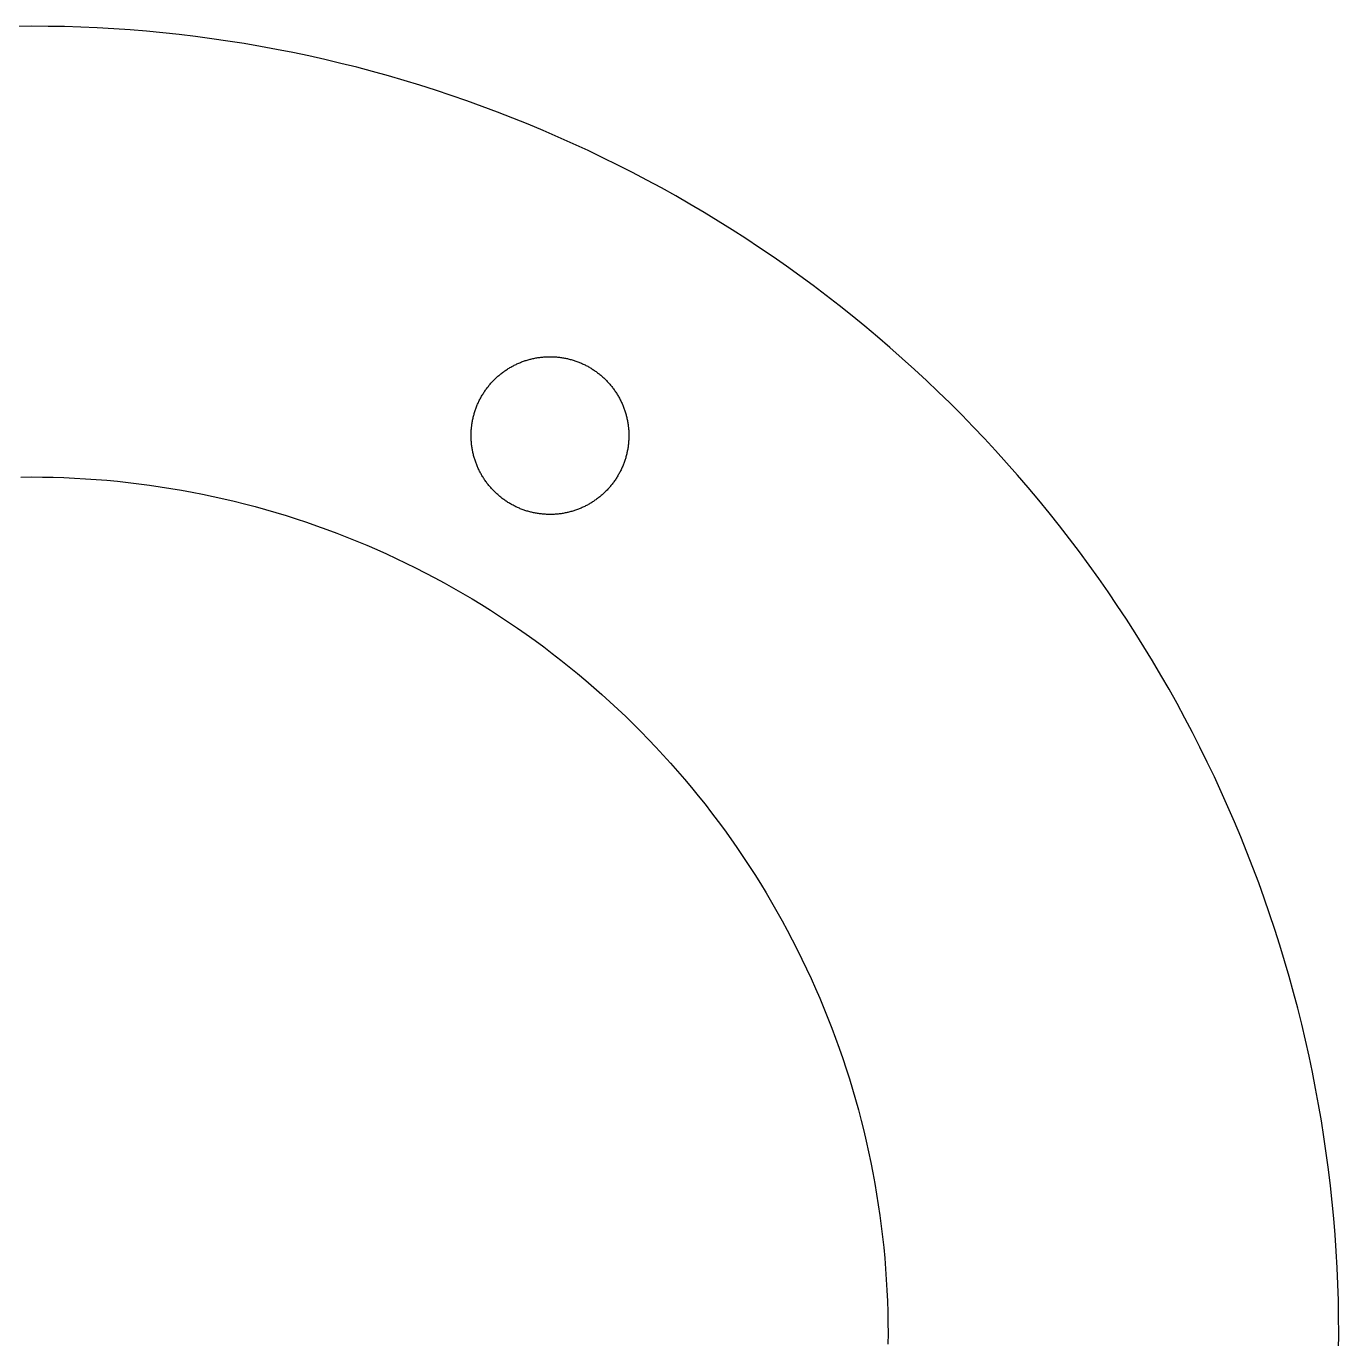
# Model space of a CAD drawing. Header units: metres. Extents: x -136 to 200, y -122 to 130.
# Drawn here: x 28.88 to 58, y 99.88 to 129 of the extents above; entities that cross this region are included whole.
import ezdxf

# ---------------------------------------------------------------- set-up
doc = ezdxf.new("R2010")
doc.units = ezdxf.units.M

msp = doc.modelspace()

# ---------------------------------------------------------------- linework, layer by layer
for p, q in [((29, 129), (28.6356, 128.998)), ((29.3644, 128.998), (29, 129)), ((29.7288, 128.991), (29.3644, 128.998)), ((30.093, 128.979), (29.7288, 128.991)), ((30.4571, 128.963), (30.093, 128.979)), ((30.8209, 128.943), (30.4571, 128.963)), ((31.1845, 128.918), (30.8209, 128.943)), ((31.5477, 128.888), (31.1845, 128.918)), ((31.9105, 128.854), (31.5477, 128.888)), ((32.2728, 128.815), (31.9105, 128.854)), ((32.6347, 128.771), (32.2728, 128.815)), ((32.9959, 128.723), (32.6347, 128.771)), ((33.3565, 128.671), (32.9959, 128.723)), ((33.7165, 128.614), (33.3565, 128.671)), ((34.0757, 128.552), (33.7165, 128.614)), ((34.4341, 128.486), (34.0757, 128.552)), ((34.7916, 128.416), (34.4341, 128.486)), ((35.1482, 128.341), (34.7916, 128.416)), ((35.5038, 128.261), (35.1482, 128.341)), ((35.8585, 128.177), (35.5038, 128.261)), ((36.212, 128.089), (35.8585, 128.177)), ((36.5644, 127.996), (36.212, 128.089)), ((36.9156, 127.899), (36.5644, 127.996)), ((37.2655, 127.797), (36.9156, 127.899)), ((37.6142, 127.691), (37.2655, 127.797)), ((37.9615, 127.581), (37.6142, 127.691)), ((38.3074, 127.466), (37.9615, 127.581)), ((38.6518, 127.347), (38.3074, 127.466)), ((38.9946, 127.223), (38.6518, 127.347)), ((39.3359, 127.096), (38.9946, 127.223)), ((39.6756, 126.964), (39.3359, 127.096)), ((40.0136, 126.827), (39.6756, 126.964)), ((40.3498, 126.687), (40.0136, 126.827)), ((40.6843, 126.542), (40.3498, 126.687)), ((41.0169, 126.393), (40.6843, 126.542)), ((41.3476, 126.24), (41.0169, 126.393)), ((41.6763, 126.083), (41.3476, 126.24)), ((42.0031, 125.921), (41.6763, 126.083)), ((42.3278, 125.756), (42.0031, 125.921)), ((42.6504, 125.586), (42.3278, 125.756)), ((42.9709, 125.413), (42.6504, 125.586)), ((43.2891, 125.235), (42.9709, 125.413)), ((43.6051, 125.054), (43.2891, 125.235)), ((43.9187, 124.868), (43.6051, 125.054)), ((44.2301, 124.679), (43.9187, 124.868)), ((44.539, 124.486), (44.2301, 124.679)), ((44.8454, 124.288), (44.539, 124.486)), ((45.1494, 124.087), (44.8454, 124.288)), ((45.4508, 123.882), (45.1494, 124.087)), ((45.7496, 123.674), (45.4508, 123.882)), ((46.0458, 123.461), (45.7496, 123.674)), ((46.3392, 123.245), (46.0458, 123.461)), ((46.63, 123.026), (46.3392, 123.245)), ((46.9179, 122.802), (46.63, 123.026)), ((47.203, 122.575), (46.9179, 122.802)), ((47.4853, 122.345), (47.203, 122.575)), ((47.7646, 122.111), (47.4853, 122.345)), ((48.041, 121.873), (47.7646, 122.111)), ((48.3143, 121.632), (48.041, 121.873)), ((39.6123, 121.427), (39.6313, 121.438)), ((39.6313, 121.438), (39.6505, 121.449)), ((39.6505, 121.449), (39.6698, 121.459)), ((39.6698, 121.459), (39.6892, 121.469)), ((39.6892, 121.469), (39.7088, 121.479)), ((39.7088, 121.479), (39.7285, 121.489)), ((39.7285, 121.489), (39.7482, 121.499)), ((39.7482, 121.499), (39.7682, 121.508)), ((39.7682, 121.508), (39.7882, 121.517)), ((39.7882, 121.517), (39.8083, 121.526)), ((39.8083, 121.526), (39.8286, 121.535)), ((39.8286, 121.535), (39.849, 121.543)), ((39.849, 121.543), (39.8694, 121.551)), ((39.8694, 121.551), (39.89, 121.559)), ((39.89, 121.559), (39.9106, 121.566)), ((39.9106, 121.566), (39.9314, 121.574)), ((39.9314, 121.574), (39.9522, 121.581)), ((39.9522, 121.581), (39.9732, 121.587)), ((39.9732, 121.587), (39.9942, 121.594)), ((39.9942, 121.594), (40.0153, 121.6)), ((40.0153, 121.6), (40.0365, 121.606)), ((40.0365, 121.606), (40.0577, 121.612)), ((40.0577, 121.612), (40.079, 121.617)), ((40.079, 121.617), (40.1004, 121.622)), ((40.1004, 121.622), (40.1218, 121.627)), ((40.1218, 121.627), (40.1433, 121.632)), ((40.1433, 121.632), (40.1649, 121.636)), ((40.1649, 121.636), (40.1865, 121.64)), ((40.1865, 121.64), (40.2081, 121.644)), ((40.2081, 121.644), (40.2299, 121.648)), ((40.2299, 121.648), (40.2516, 121.651)), ((40.2516, 121.651), (40.2734, 121.654)), ((40.2734, 121.654), (40.2952, 121.657)), ((40.2952, 121.657), (40.3171, 121.659)), ((40.3171, 121.659), (40.339, 121.661)), ((40.339, 121.661), (40.3609, 121.663)), ((40.3609, 121.663), (40.3828, 121.665)), ((40.3828, 121.665), (40.4047, 121.666)), ((40.4047, 121.666), (40.4267, 121.667)), ((40.4267, 121.667), (40.4487, 121.668)), ((40.4487, 121.668), (40.4707, 121.668)), ((40.4707, 121.668), (40.4927, 121.669)), ((40.4927, 121.669), (40.5146, 121.669)), ((40.5146, 121.669), (40.5366, 121.668)), ((40.5366, 121.668), (40.5586, 121.668)), ((40.5586, 121.668), (40.5806, 121.667)), ((40.5806, 121.667), (40.6026, 121.666)), ((40.6026, 121.666), (40.6245, 121.664)), ((40.6245, 121.664), (40.6464, 121.662)), ((40.6464, 121.662), (40.6683, 121.66)), ((40.6683, 121.66), (40.6902, 121.658)), ((40.6902, 121.658), (40.7121, 121.656)), ((40.7121, 121.656), (40.7339, 121.653)), ((40.7339, 121.653), (40.7556, 121.65)), ((40.7556, 121.65), (40.7774, 121.646)), ((40.7774, 121.646), (40.7991, 121.643)), ((40.7991, 121.643), (40.8207, 121.639)), ((40.8207, 121.639), (40.8423, 121.635)), ((40.8423, 121.635), (40.8638, 121.63)), ((40.8638, 121.63), (40.8853, 121.626)), ((40.8853, 121.626), (40.9067, 121.621)), ((40.9067, 121.621), (40.9281, 121.615)), ((40.9281, 121.615), (40.9494, 121.61)), ((40.9494, 121.61), (40.9706, 121.604)), ((40.9706, 121.604), (40.9917, 121.598)), ((40.9917, 121.598), (41.0128, 121.592)), ((41.0128, 121.592), (41.0338, 121.585)), ((41.0338, 121.585), (41.0547, 121.578)), ((41.0547, 121.578), (41.0755, 121.571)), ((41.0755, 121.571), (41.0962, 121.564)), ((41.0962, 121.564), (41.1169, 121.556)), ((41.1169, 121.556), (41.1374, 121.548)), ((41.1374, 121.548), (41.1578, 121.54)), ((41.1578, 121.54), (41.1781, 121.532)), ((41.1781, 121.532), (41.1984, 121.523)), ((41.1984, 121.523), (41.2185, 121.514)), ((41.2185, 121.514), (41.2385, 121.505)), ((41.2385, 121.505), (41.2583, 121.496)), ((41.2583, 121.496), (41.2781, 121.486)), ((41.2781, 121.486), (41.2977, 121.476)), ((41.2977, 121.476), (41.3172, 121.466)), ((41.3172, 121.466), (41.3366, 121.456)), ((41.3366, 121.456), (41.3559, 121.445)), ((41.3559, 121.445), (41.375, 121.434)), ((41.375, 121.434), (41.394, 121.423)), ((48.5846, 121.388), (48.3143, 121.632)), ((39.2344, 121.127), (39.2497, 121.143)), ((39.2497, 121.143), (39.2652, 121.159)), ((39.2652, 121.159), (39.2808, 121.174)), ((39.2808, 121.174), (39.2967, 121.189)), ((39.2967, 121.189), (39.3128, 121.204)), ((39.3128, 121.204), (39.329, 121.219)), ((39.329, 121.219), (39.3454, 121.234)), ((39.3454, 121.234), (39.3621, 121.248)), ((39.3621, 121.248), (39.3789, 121.262)), ((39.3789, 121.262), (39.3958, 121.276)), ((39.3958, 121.276), (39.413, 121.29)), ((39.413, 121.29), (39.4303, 121.304)), ((39.4303, 121.304), (39.4478, 121.317)), ((39.4478, 121.317), (39.4655, 121.33)), ((39.4655, 121.33), (39.4833, 121.343)), ((39.4833, 121.343), (39.5013, 121.356)), ((39.5013, 121.356), (39.5194, 121.368)), ((39.5194, 121.368), (39.5377, 121.38)), ((39.5377, 121.38), (39.5561, 121.392)), ((39.5561, 121.392), (39.5747, 121.404)), ((39.5747, 121.404), (39.5934, 121.415)), ((39.5934, 121.415), (39.6123, 121.427)), ((41.394, 121.423), (41.4128, 121.412)), ((41.4128, 121.412), (41.4315, 121.4)), ((41.4315, 121.4), (41.45, 121.388)), ((41.45, 121.388), (41.4684, 121.376)), ((41.4684, 121.376), (41.4867, 121.364)), ((41.4867, 121.364), (41.5047, 121.351)), ((41.5047, 121.351), (41.5227, 121.339)), ((41.5227, 121.339), (41.5404, 121.326)), ((41.5404, 121.326), (41.558, 121.312)), ((41.558, 121.312), (41.5755, 121.299)), ((41.5755, 121.299), (41.5927, 121.285)), ((41.5927, 121.285), (41.6098, 121.272)), ((41.6098, 121.272), (41.6267, 121.258)), ((41.6267, 121.258), (41.6435, 121.243)), ((41.6435, 121.243), (41.66, 121.229)), ((41.66, 121.229), (41.6764, 121.214)), ((41.6764, 121.214), (41.6926, 121.199)), ((41.6926, 121.199), (41.7086, 121.184)), ((41.7086, 121.184), (41.7244, 121.169)), ((41.7244, 121.169), (41.74, 121.153)), ((41.74, 121.153), (41.7554, 121.138)), ((41.7554, 121.138), (41.7707, 121.122)), ((48.8519, 121.14), (48.5846, 121.388)), ((49.1159, 120.889), (48.8519, 121.14)), ((39.0069, 120.831), (39.0185, 120.85)), ((39.0185, 120.85), (39.0303, 120.869)), ((39.0303, 120.869), (39.0424, 120.887)), ((39.0424, 120.887), (39.0547, 120.905)), ((39.0547, 120.905), (39.0672, 120.923)), ((39.0672, 120.923), (39.0799, 120.941)), ((39.0799, 120.941), (39.0929, 120.959)), ((39.0929, 120.959), (39.1061, 120.977)), ((39.1061, 120.977), (39.1195, 120.994)), ((39.1195, 120.994), (39.1331, 121.011)), ((39.1331, 121.011), (39.1469, 121.028)), ((39.1469, 121.028), (39.161, 121.045)), ((39.161, 121.045), (39.1752, 121.062)), ((39.1752, 121.062), (39.1897, 121.079)), ((39.1897, 121.079), (39.2044, 121.095)), ((39.2044, 121.095), (39.2193, 121.111)), ((39.2193, 121.111), (39.2344, 121.127)), ((41.7707, 121.122), (41.7857, 121.106)), ((41.7857, 121.106), (41.8005, 121.09)), ((41.8005, 121.09), (41.8151, 121.073)), ((41.8151, 121.073), (41.8295, 121.057)), ((41.8295, 121.057), (41.8437, 121.04)), ((41.8437, 121.04), (41.8577, 121.023)), ((41.8577, 121.023), (41.8715, 121.006)), ((41.8715, 121.006), (41.885, 120.988)), ((41.885, 120.988), (41.8983, 120.971)), ((41.8983, 120.971), (41.9115, 120.953)), ((41.9115, 120.953), (41.9243, 120.935)), ((41.9243, 120.935), (41.937, 120.917)), ((41.937, 120.917), (41.9494, 120.899)), ((41.9494, 120.899), (41.9617, 120.881)), ((41.9617, 120.881), (41.9736, 120.862)), ((41.9736, 120.862), (41.9854, 120.844)), ((49.3768, 120.635), (49.1159, 120.889)), ((38.8623, 120.535), (38.8702, 120.556)), ((38.8702, 120.556), (38.8783, 120.576)), ((38.8783, 120.576), (38.8867, 120.597)), ((38.8867, 120.597), (38.8954, 120.617)), ((38.8954, 120.617), (38.9043, 120.637)), ((38.9043, 120.637), (38.9134, 120.657)), ((38.9134, 120.657), (38.9228, 120.677)), ((38.9228, 120.677), (38.9325, 120.697)), ((38.9325, 120.697), (38.9424, 120.716)), ((38.9424, 120.716), (38.9525, 120.736)), ((38.9525, 120.736), (38.9629, 120.755)), ((38.9629, 120.755), (38.9736, 120.774)), ((38.9736, 120.774), (38.9845, 120.794)), ((38.9845, 120.794), (38.9956, 120.813)), ((38.9956, 120.813), (39.0069, 120.831)), ((41.9854, 120.844), (41.9969, 120.825)), ((41.9969, 120.825), (42.0081, 120.806)), ((42.0081, 120.806), (42.0192, 120.787)), ((42.0192, 120.787), (42.03, 120.768)), ((42.03, 120.768), (42.0405, 120.749)), ((42.0405, 120.749), (42.0508, 120.729)), ((42.0508, 120.729), (42.0609, 120.71)), ((42.0609, 120.71), (42.0707, 120.69)), ((42.0707, 120.69), (42.0803, 120.67)), ((42.0803, 120.67), (42.0896, 120.65)), ((42.0896, 120.65), (42.0987, 120.63)), ((42.0987, 120.63), (42.1075, 120.61)), ((42.1075, 120.61), (42.1161, 120.59)), ((42.1161, 120.59), (42.1244, 120.57)), ((42.1244, 120.57), (42.1324, 120.549)), ((49.6345, 120.377), (49.3768, 120.635)), ((38.7838, 120.261), (38.7882, 120.282)), ((38.7882, 120.282), (38.7929, 120.304)), ((38.7929, 120.304), (38.7979, 120.325)), ((38.7979, 120.325), (38.8032, 120.347)), ((38.8032, 120.347), (38.8087, 120.368)), ((38.8087, 120.368), (38.8145, 120.389)), ((38.8145, 120.389), (38.8205, 120.41)), ((38.8205, 120.41), (38.8268, 120.431)), ((38.8268, 120.431), (38.8334, 120.452)), ((38.8334, 120.452), (38.8402, 120.473)), ((38.8402, 120.473), (38.8473, 120.494)), ((38.8473, 120.494), (38.8547, 120.515)), ((38.8547, 120.515), (38.8623, 120.535)), ((42.1324, 120.549), (42.1402, 120.529)), ((42.1402, 120.529), (42.1478, 120.508)), ((42.1478, 120.508), (42.155, 120.487)), ((42.155, 120.487), (42.1621, 120.466)), ((42.1621, 120.466), (42.1688, 120.445)), ((42.1688, 120.445), (42.1753, 120.424)), ((42.1753, 120.424), (42.1815, 120.403)), ((42.1815, 120.403), (42.1875, 120.382)), ((42.1875, 120.382), (42.1932, 120.361)), ((42.1932, 120.361), (42.1986, 120.34)), ((42.1986, 120.34), (42.2038, 120.318)), ((42.2038, 120.318), (42.2086, 120.297)), ((42.2086, 120.297), (42.2133, 120.275)), ((42.2133, 120.275), (42.2176, 120.254)), ((49.8889, 120.116), (49.6345, 120.377)), ((38.7504, 119.955), (38.751, 119.977)), ((38.751, 119.977), (38.7518, 119.999)), ((38.7518, 119.999), (38.753, 120.021)), ((38.753, 120.021), (38.7544, 120.043)), ((38.7544, 120.043), (38.7561, 120.065)), ((38.7561, 120.065), (38.7581, 120.087)), ((38.7581, 120.087), (38.7604, 120.109)), ((38.7604, 120.109), (38.7629, 120.131)), ((38.7629, 120.131), (38.7657, 120.152)), ((38.7657, 120.152), (38.7688, 120.174)), ((38.7688, 120.174), (38.7721, 120.196)), ((38.7721, 120.196), (38.7757, 120.218)), ((38.7757, 120.218), (38.7796, 120.239)), ((38.7796, 120.239), (38.7838, 120.261)), ((42.2176, 120.254), (42.2217, 120.232)), ((42.2217, 120.232), (42.2255, 120.21)), ((42.2255, 120.21), (42.229, 120.189)), ((42.229, 120.189), (42.2323, 120.167)), ((42.2323, 120.167), (42.2353, 120.145)), ((42.2353, 120.145), (42.238, 120.123)), ((42.238, 120.123), (42.2404, 120.102)), ((42.2404, 120.102), (42.2426, 120.08)), ((42.2426, 120.08), (42.2444, 120.058)), ((42.2444, 120.058), (42.2461, 120.036)), ((42.2461, 120.036), (42.2474, 120.014)), ((42.2474, 120.014), (42.2485, 119.992)), ((42.2485, 119.992), (42.2492, 119.97)), ((50.1401, 119.852), (49.8889, 120.116)), ((38.75, 119.911), (38.7501, 119.933)), ((38.7502, 119.889), (38.75, 119.911)), ((38.7501, 119.933), (38.7504, 119.955)), ((38.7507, 119.867), (38.7502, 119.889)), ((38.7515, 119.845), (38.7507, 119.867)), ((38.7526, 119.823), (38.7515, 119.845)), ((38.7539, 119.801), (38.7526, 119.823)), ((38.7555, 119.779), (38.7539, 119.801)), ((38.7574, 119.758), (38.7555, 119.779)), ((38.7596, 119.736), (38.7574, 119.758)), ((38.762, 119.714), (38.7596, 119.736)), ((38.7647, 119.692), (38.762, 119.714)), ((38.7677, 119.67), (38.7647, 119.692)), ((42.2343, 119.685), (42.2312, 119.663)), ((42.2371, 119.707), (42.2343, 119.685)), ((42.2396, 119.728), (42.2371, 119.707)), ((42.2419, 119.75), (42.2396, 119.728)), ((42.2439, 119.772), (42.2419, 119.75)), ((42.2456, 119.794), (42.2439, 119.772)), ((42.247, 119.816), (42.2456, 119.794)), ((42.2481, 119.838), (42.247, 119.816)), ((42.249, 119.86), (42.2481, 119.838)), ((42.2496, 119.882), (42.249, 119.86)), ((42.2492, 119.97), (42.2497, 119.948)), ((42.2499, 119.904), (42.2496, 119.882)), ((42.2497, 119.948), (42.25, 119.926)), ((42.25, 119.926), (42.2499, 119.904)), ((50.3879, 119.585), (50.1401, 119.852)), ((38.771, 119.648), (38.7677, 119.67)), ((38.7745, 119.627), (38.771, 119.648)), ((38.7783, 119.605), (38.7745, 119.627)), ((38.7824, 119.583), (38.7783, 119.605)), ((38.7867, 119.562), (38.7824, 119.583)), ((38.7913, 119.54), (38.7867, 119.562)), ((38.7962, 119.519), (38.7913, 119.54)), ((38.8014, 119.498), (38.7962, 119.519)), ((38.8068, 119.476), (38.8014, 119.498)), ((38.8125, 119.455), (38.8068, 119.476)), ((38.8185, 119.434), (38.8125, 119.455)), ((38.8247, 119.413), (38.8185, 119.434)), ((38.8312, 119.392), (38.8247, 119.413)), ((38.8379, 119.371), (38.8312, 119.392)), ((42.1732, 119.406), (42.1666, 119.385)), ((42.1795, 119.427), (42.1732, 119.406)), ((42.1855, 119.448), (42.1795, 119.427)), ((42.1913, 119.469), (42.1855, 119.448)), ((42.1968, 119.49), (42.1913, 119.469)), ((42.2021, 119.512), (42.1968, 119.49)), ((42.207, 119.533), (42.2021, 119.512)), ((42.2117, 119.555), (42.207, 119.533)), ((42.2162, 119.576), (42.2117, 119.555)), ((42.2204, 119.598), (42.2162, 119.576)), ((42.2242, 119.62), (42.2204, 119.598)), ((42.2279, 119.641), (42.2242, 119.62)), ((42.2312, 119.663), (42.2279, 119.641)), ((50.6323, 119.314), (50.3879, 119.585)), ((38.8449, 119.35), (38.8379, 119.371)), ((38.8522, 119.329), (38.8449, 119.35)), ((38.8598, 119.309), (38.8522, 119.329)), ((38.8675, 119.288), (38.8598, 119.309)), ((38.8756, 119.268), (38.8675, 119.288)), ((38.8839, 119.247), (38.8756, 119.268)), ((38.8925, 119.227), (38.8839, 119.247)), ((38.9013, 119.207), (38.8925, 119.227)), ((38.9104, 119.187), (38.9013, 119.207)), ((38.9197, 119.167), (38.9104, 119.187)), ((38.9292, 119.147), (38.9197, 119.167)), ((38.9391, 119.127), (38.9292, 119.147)), ((38.9491, 119.108), (38.9391, 119.127)), ((38.9594, 119.088), (38.9491, 119.108)), ((42.0474, 119.101), (42.037, 119.082)), ((42.0576, 119.121), (42.0474, 119.101)), ((42.0675, 119.14), (42.0576, 119.121)), ((42.0771, 119.16), (42.0675, 119.14)), ((42.0865, 119.18), (42.0771, 119.16)), ((42.0957, 119.2), (42.0865, 119.18)), ((42.1046, 119.22), (42.0957, 119.2)), ((42.1133, 119.24), (42.1046, 119.22)), ((42.1216, 119.261), (42.1133, 119.24)), ((42.1298, 119.281), (42.1216, 119.261)), ((42.1377, 119.302), (42.1298, 119.281)), ((42.1453, 119.322), (42.1377, 119.302)), ((42.1526, 119.343), (42.1453, 119.322)), ((42.1598, 119.364), (42.1526, 119.343)), ((42.1666, 119.385), (42.1598, 119.364)), ((50.8733, 119.041), (50.6323, 119.314)), ((28.7612, 118.998), (29, 119)), ((29, 119), (29.2388, 118.998)), ((29.2388, 118.998), (29.4775, 118.994)), ((29.4775, 118.994), (29.7161, 118.986)), ((29.7161, 118.986), (29.9546, 118.976)), ((29.9546, 118.976), (30.193, 118.962)), ((30.193, 118.962), (30.4312, 118.946)), ((30.4312, 118.946), (30.6692, 118.927)), ((30.6692, 118.927), (30.9069, 118.904)), ((30.9069, 118.904), (31.1443, 118.879)), ((31.1443, 118.879), (31.3813, 118.85)), ((31.3813, 118.85), (31.618, 118.819)), ((31.618, 118.819), (31.8543, 118.784)), ((38.97, 119.069), (38.9594, 119.088)), ((38.9808, 119.05), (38.97, 119.069)), ((38.9918, 119.031), (38.9808, 119.05)), ((39.0031, 119.012), (38.9918, 119.031)), ((39.0146, 118.993), (39.0031, 119.012)), ((39.0264, 118.975), (39.0146, 118.993)), ((39.0383, 118.956), (39.0264, 118.975)), ((39.0505, 118.938), (39.0383, 118.956)), ((39.063, 118.92), (39.0505, 118.938)), ((39.0756, 118.902), (39.063, 118.92)), ((39.0885, 118.884), (39.0756, 118.902)), ((39.1016, 118.866), (39.0885, 118.884)), ((39.115, 118.849), (39.1016, 118.866)), ((39.1285, 118.832), (39.115, 118.849)), ((39.1423, 118.814), (39.1285, 118.832)), ((39.1563, 118.797), (39.1423, 118.814)), ((41.8531, 118.809), (41.839, 118.792)), ((41.8669, 118.826), (41.8531, 118.809)), ((41.8805, 118.843), (41.8669, 118.826)), ((41.8939, 118.861), (41.8805, 118.843)), ((41.9071, 118.878), (41.8939, 118.861)), ((41.9201, 118.896), (41.9071, 118.878)), ((41.9328, 118.914), (41.9201, 118.896)), ((41.9453, 118.932), (41.9328, 118.914)), ((41.9576, 118.95), (41.9453, 118.932)), ((41.9697, 118.969), (41.9576, 118.95)), ((41.9815, 118.987), (41.9697, 118.969)), ((41.9931, 119.006), (41.9815, 118.987)), ((42.0044, 119.025), (41.9931, 119.006)), ((42.0155, 119.044), (42.0044, 119.025)), ((42.0264, 119.063), (42.0155, 119.044)), ((42.037, 119.082), (42.0264, 119.063)), ((51.1108, 118.765), (50.8733, 119.041)), ((31.8543, 118.784), (32.0901, 118.747)), ((32.0901, 118.747), (32.3254, 118.707)), ((32.3254, 118.707), (32.5602, 118.663)), ((32.5602, 118.663), (32.7945, 118.617)), ((32.7945, 118.617), (33.0281, 118.568)), ((33.0281, 118.568), (33.2611, 118.516)), ((33.2611, 118.516), (33.4935, 118.461)), ((39.1705, 118.781), (39.1563, 118.797)), ((39.1849, 118.764), (39.1705, 118.781)), ((39.1995, 118.748), (39.1849, 118.764)), ((39.2143, 118.731), (39.1995, 118.748)), ((39.2293, 118.715), (39.2143, 118.731)), ((39.2446, 118.699), (39.2293, 118.715)), ((39.26, 118.684), (39.2446, 118.699)), ((39.2756, 118.668), (39.26, 118.684)), ((39.2914, 118.653), (39.2756, 118.668)), ((39.3074, 118.638), (39.2914, 118.653)), ((39.3236, 118.623), (39.3074, 118.638)), ((39.34, 118.608), (39.3236, 118.623)), ((39.3565, 118.594), (39.34, 118.608)), ((39.3732, 118.58), (39.3565, 118.594)), ((39.3902, 118.566), (39.3732, 118.58)), ((39.4072, 118.552), (39.3902, 118.566)), ((39.4245, 118.538), (39.4072, 118.552)), ((39.4419, 118.525), (39.4245, 118.538)), ((39.4595, 118.511), (39.4419, 118.525)), ((41.5522, 118.52), (41.5345, 118.507)), ((41.5697, 118.534), (41.5522, 118.52)), ((41.587, 118.547), (41.5697, 118.534)), ((41.6042, 118.561), (41.587, 118.547)), ((41.6211, 118.575), (41.6042, 118.561)), ((41.6379, 118.589), (41.6211, 118.575)), ((41.6545, 118.603), (41.6379, 118.589)), ((41.671, 118.618), (41.6545, 118.603)), ((41.6872, 118.633), (41.671, 118.618)), ((41.7033, 118.648), (41.6872, 118.633)), ((41.7192, 118.663), (41.7033, 118.648)), ((41.7348, 118.679), (41.7192, 118.663)), ((41.7503, 118.694), (41.7348, 118.679)), ((41.7656, 118.71), (41.7503, 118.694)), ((41.7807, 118.726), (41.7656, 118.71)), ((41.7956, 118.742), (41.7807, 118.726)), ((41.8103, 118.759), (41.7956, 118.742)), ((41.8247, 118.775), (41.8103, 118.759)), ((41.839, 118.792), (41.8247, 118.775)), ((51.3449, 118.485), (51.1108, 118.765)), ((33.4935, 118.461), (33.7251, 118.403)), ((33.7251, 118.403), (33.956, 118.342)), ((33.956, 118.342), (34.1861, 118.279)), ((34.1861, 118.279), (34.4154, 118.212)), ((39.4773, 118.499), (39.4595, 118.511)), ((39.4952, 118.486), (39.4773, 118.499)), ((39.5133, 118.473), (39.4952, 118.486)), ((39.5316, 118.461), (39.5133, 118.473)), ((39.55, 118.449), (39.5316, 118.461)), ((39.5685, 118.437), (39.55, 118.449)), ((39.5872, 118.426), (39.5685, 118.437)), ((39.606, 118.414), (39.5872, 118.426)), ((39.625, 118.403), (39.606, 118.414)), ((39.6441, 118.392), (39.625, 118.403)), ((39.6634, 118.382), (39.6441, 118.392)), ((39.6827, 118.371), (39.6634, 118.382)), ((39.7022, 118.361), (39.6827, 118.371)), ((39.7219, 118.351), (39.7022, 118.361)), ((39.7416, 118.341), (39.7219, 118.351)), ((39.7615, 118.332), (39.7416, 118.341)), ((39.7815, 118.323), (39.7615, 118.332)), ((39.8016, 118.314), (39.7815, 118.323)), ((39.8218, 118.305), (39.8016, 118.314)), ((39.8422, 118.297), (39.8218, 118.305)), ((39.8626, 118.289), (39.8422, 118.297)), ((39.8831, 118.281), (39.8626, 118.289)), ((39.9037, 118.273), (39.8831, 118.281)), ((39.9245, 118.266), (39.9037, 118.273)), ((39.9453, 118.259), (39.9245, 118.266)), ((39.9662, 118.252), (39.9453, 118.259)), ((39.9872, 118.245), (39.9662, 118.252)), ((40.0082, 118.239), (39.9872, 118.245)), ((40.0294, 118.233), (40.0082, 118.239)), ((40.0506, 118.227), (40.0294, 118.233)), ((40.0719, 118.222), (40.0506, 118.227)), ((40.9423, 118.225), (40.921, 118.22)), ((40.9635, 118.231), (40.9423, 118.225)), ((40.9847, 118.237), (40.9635, 118.231)), ((41.0058, 118.243), (40.9847, 118.237)), ((41.0268, 118.25), (41.0058, 118.243)), ((41.0477, 118.257), (41.0268, 118.25)), ((41.0686, 118.264), (41.0477, 118.257)), ((41.0893, 118.271), (41.0686, 118.264)), ((41.11, 118.278), (41.0893, 118.271)), ((41.1306, 118.286), (41.11, 118.278)), ((41.151, 118.294), (41.1306, 118.286)), ((41.1714, 118.302), (41.151, 118.294)), ((41.1916, 118.311), (41.1714, 118.302)), ((41.2118, 118.32), (41.1916, 118.311)), ((41.2318, 118.329), (41.2118, 118.32)), ((41.2517, 118.338), (41.2318, 118.329)), ((41.2715, 118.348), (41.2517, 118.338)), ((41.2912, 118.358), (41.2715, 118.348)), ((41.3108, 118.368), (41.2912, 118.358)), ((41.3302, 118.378), (41.3108, 118.368)), ((41.3495, 118.389), (41.3302, 118.378)), ((41.3686, 118.399), (41.3495, 118.389)), ((41.3877, 118.41), (41.3686, 118.399)), ((41.4065, 118.422), (41.3877, 118.41)), ((41.4253, 118.433), (41.4065, 118.422)), ((41.4439, 118.445), (41.4253, 118.433)), ((41.4623, 118.457), (41.4439, 118.445)), ((41.4806, 118.469), (41.4623, 118.457)), ((41.4987, 118.482), (41.4806, 118.469)), ((41.5167, 118.494), (41.4987, 118.482)), ((41.5345, 118.507), (41.5167, 118.494)), ((51.5754, 118.203), (51.3449, 118.485)), ((34.4154, 118.212), (34.6438, 118.142)), ((34.6438, 118.142), (34.8713, 118.07)), ((34.8713, 118.07), (35.0979, 117.995)), ((35.0979, 117.995), (35.3236, 117.917)), ((40.0932, 118.217), (40.0719, 118.222)), ((40.1147, 118.212), (40.0932, 118.217)), ((40.1362, 118.207), (40.1147, 118.212)), ((40.1577, 118.202), (40.1362, 118.207)), ((40.1793, 118.198), (40.1577, 118.202)), ((40.2009, 118.194), (40.1793, 118.198)), ((40.2226, 118.191), (40.2009, 118.194)), ((40.2444, 118.187), (40.2226, 118.191)), ((40.2661, 118.184), (40.2444, 118.187)), ((40.2879, 118.181), (40.2661, 118.184)), ((40.3098, 118.179), (40.2879, 118.181)), ((40.3316, 118.177), (40.3098, 118.179)), ((40.3536, 118.175), (40.3316, 118.177)), ((40.3755, 118.173), (40.3536, 118.175)), ((40.3974, 118.172), (40.3755, 118.173)), ((40.4194, 118.17), (40.3974, 118.172)), ((40.4414, 118.17), (40.4194, 118.17)), ((40.4633, 118.169), (40.4414, 118.17)), ((40.4853, 118.169), (40.4633, 118.169)), ((40.5073, 118.169), (40.4853, 118.169)), ((40.5293, 118.169), (40.5073, 118.169)), ((40.5513, 118.169), (40.5293, 118.169)), ((40.5733, 118.17), (40.5513, 118.169)), ((40.5952, 118.171), (40.5733, 118.17)), ((40.6172, 118.173), (40.5952, 118.171)), ((40.6391, 118.174), (40.6172, 118.173)), ((40.661, 118.176), (40.6391, 118.174)), ((40.6829, 118.178), (40.661, 118.176)), ((40.7048, 118.181), (40.6829, 118.178)), ((40.7266, 118.183), (40.7048, 118.181)), ((40.7484, 118.186), (40.7266, 118.183)), ((40.7701, 118.19), (40.7484, 118.186)), ((40.7918, 118.193), (40.7701, 118.19)), ((40.8135, 118.197), (40.7918, 118.193)), ((40.8351, 118.201), (40.8135, 118.197)), ((40.8567, 118.205), (40.8351, 118.201)), ((40.8782, 118.21), (40.8567, 118.205)), ((40.8996, 118.215), (40.8782, 118.21)), ((40.921, 118.22), (40.8996, 118.215)), ((51.8024, 117.918), (51.5754, 118.203)), ((35.3236, 117.917), (35.5482, 117.836)), ((35.5482, 117.836), (35.7718, 117.752)), ((35.7718, 117.752), (35.9944, 117.666)), ((35.9944, 117.666), (36.2158, 117.576)), ((52.0257, 117.63), (51.8024, 117.918)), ((36.2158, 117.576), (36.4361, 117.484)), ((36.4361, 117.484), (36.6552, 117.39)), ((36.6552, 117.39), (36.8731, 117.292)), ((52.2454, 117.339), (52.0257, 117.63)), ((36.8731, 117.292), (37.0898, 117.192)), ((37.0898, 117.192), (37.3052, 117.089)), ((37.3052, 117.089), (37.5193, 116.983)), ((52.4615, 117.046), (52.2454, 117.339)), ((37.5193, 116.983), (37.732, 116.875)), ((37.732, 116.875), (37.9434, 116.764)), ((52.6738, 116.75), (52.4615, 117.046)), ((37.9434, 116.764), (38.1533, 116.65)), ((38.1533, 116.65), (38.3618, 116.533)), ((38.3618, 116.533), (38.5688, 116.415)), ((52.8824, 116.451), (52.6738, 116.75)), ((38.5688, 116.415), (38.7743, 116.293)), ((38.7743, 116.293), (38.9783, 116.169)), ((53.0873, 116.149), (52.8824, 116.451)), ((38.9783, 116.169), (39.1807, 116.042)), ((39.1807, 116.042), (39.3815, 115.913)), ((39.3815, 115.913), (39.5806, 115.781)), ((53.2883, 115.845), (53.0873, 116.149)), ((39.5806, 115.781), (39.7781, 115.647)), ((39.7781, 115.647), (39.9739, 115.51)), ((53.4855, 115.539), (53.2883, 115.845)), ((39.9739, 115.51), (40.1679, 115.371)), ((40.1679, 115.371), (40.3602, 115.23)), ((53.6788, 115.23), (53.4855, 115.539)), ((40.3602, 115.23), (40.5507, 115.086)), ((40.5507, 115.086), (40.7393, 114.939)), ((53.8683, 114.919), (53.6788, 115.23)), ((40.7393, 114.939), (40.9261, 114.791)), ((40.9261, 114.791), (41.1111, 114.64)), ((54.0538, 114.605), (53.8683, 114.919)), ((41.1111, 114.64), (41.2941, 114.486)), ((41.2941, 114.486), (41.4751, 114.331)), ((54.2353, 114.289), (54.0538, 114.605)), ((41.4751, 114.331), (41.6542, 114.173)), ((41.6542, 114.173), (41.8313, 114.013)), ((54.4129, 113.971), (54.2353, 114.289)), ((41.8313, 114.013), (42.0064, 113.85)), ((54.5864, 113.65), (54.4129, 113.971)), ((42.0064, 113.85), (42.1794, 113.686)), ((42.1794, 113.686), (42.3503, 113.519)), ((54.756, 113.328), (54.5864, 113.65)), ((42.3503, 113.519), (42.5192, 113.35)), ((42.5192, 113.35), (42.6859, 113.179)), ((54.9214, 113.003), (54.756, 113.328)), ((42.6859, 113.179), (42.8504, 113.006)), ((42.8504, 113.006), (43.0127, 112.831)), ((55.0827, 112.676), (54.9214, 113.003)), ((43.0127, 112.831), (43.1729, 112.654)), ((43.1729, 112.654), (43.3308, 112.475)), ((43.3308, 112.475), (43.4864, 112.294)), ((55.24, 112.348), (55.0827, 112.676)), ((43.4864, 112.294), (43.6397, 112.111)), ((43.6397, 112.111), (43.7908, 111.926)), ((55.3931, 112.017), (55.24, 112.348)), ((43.7908, 111.926), (43.9395, 111.739)), ((55.542, 111.684), (55.3931, 112.017)), ((43.9395, 111.739), (44.0858, 111.551)), ((44.0858, 111.551), (44.2298, 111.36)), ((55.6867, 111.35), (55.542, 111.684)), ((44.2298, 111.36), (44.3713, 111.168)), ((55.8272, 111.014), (55.6867, 111.35)), ((44.3713, 111.168), (44.5104, 110.974)), ((44.5104, 110.974), (44.6471, 110.778)), ((55.9635, 110.676), (55.8272, 111.014)), ((44.6471, 110.778), (44.7813, 110.581)), ((56.0955, 110.336), (55.9635, 110.676)), ((44.7813, 110.581), (44.913, 110.381)), ((44.913, 110.381), (45.0422, 110.181)), ((45.0422, 110.181), (45.1689, 109.978)), ((56.2233, 109.995), (56.0955, 110.336)), ((45.1689, 109.978), (45.293, 109.774)), ((56.3467, 109.652), (56.2233, 109.995)), ((45.293, 109.774), (45.4145, 109.569)), ((45.4145, 109.569), (45.5335, 109.362)), ((56.4659, 109.307), (56.3467, 109.652)), ((45.5335, 109.362), (45.6498, 109.153)), ((56.5806, 108.961), (56.4659, 109.307)), ((45.6498, 109.153), (45.7635, 108.943)), ((45.7635, 108.943), (45.8746, 108.732)), ((56.6911, 108.614), (56.5806, 108.961)), ((45.8746, 108.732), (45.983, 108.519)), ((45.983, 108.519), (46.0887, 108.305)), ((56.7971, 108.266), (56.6911, 108.614)), ((46.0887, 108.305), (46.1917, 108.09)), ((46.1917, 108.09), (46.292, 107.873)), ((56.8988, 107.916), (56.7971, 108.266)), ((46.292, 107.873), (46.3896, 107.655)), ((56.9961, 107.564), (56.8988, 107.916)), ((46.3896, 107.655), (46.4844, 107.436)), ((57.0889, 107.212), (56.9961, 107.564)), ((46.4844, 107.436), (46.5765, 107.216)), ((46.5765, 107.216), (46.6657, 106.994)), ((57.1773, 106.858), (57.0889, 107.212)), ((46.6657, 106.994), (46.7522, 106.772)), ((46.7522, 106.772), (46.8359, 106.548)), ((57.2613, 106.504), (57.1773, 106.858)), ((46.8359, 106.548), (46.9168, 106.324)), ((46.9168, 106.324), (46.9949, 106.098)), ((57.3408, 106.148), (57.2613, 106.504)), ((46.9949, 106.098), (47.0701, 105.871)), ((57.4158, 105.792), (57.3408, 106.148)), ((47.0701, 105.871), (47.1424, 105.644)), ((57.4863, 105.434), (57.4158, 105.792)), ((47.1424, 105.644), (47.2119, 105.415)), ((47.2119, 105.415), (47.2785, 105.186)), ((57.5524, 105.076), (57.4863, 105.434)), ((47.2785, 105.186), (47.3422, 104.956)), ((47.3422, 104.956), (47.4031, 104.725)), ((57.6139, 104.716), (57.5524, 105.076)), ((47.4031, 104.725), (47.461, 104.493)), ((57.6709, 104.357), (57.6139, 104.716)), ((47.461, 104.493), (47.516, 104.261)), ((47.516, 104.261), (47.5681, 104.028)), ((57.7234, 103.996), (57.6709, 104.357)), ((47.5681, 104.028), (47.6172, 103.794)), ((57.7713, 103.635), (57.7234, 103.996)), ((47.6172, 103.794), (47.6635, 103.56)), ((47.6635, 103.56), (47.7067, 103.325)), ((57.8147, 103.273), (57.7713, 103.635)), ((47.7067, 103.325), (47.747, 103.09)), ((47.747, 103.09), (47.7844, 102.854)), ((57.8536, 102.91), (57.8147, 103.273)), ((47.7844, 102.854), (47.8188, 102.618)), ((57.8879, 102.548), (57.8536, 102.91)), ((47.8188, 102.618), (47.8502, 102.381)), ((57.9176, 102.184), (57.8879, 102.548)), ((47.8502, 102.381), (47.8786, 102.144)), ((47.8786, 102.144), (47.9041, 101.907)), ((57.9428, 101.821), (57.9176, 102.184)), ((47.9041, 101.907), (47.9265, 101.669)), ((47.9265, 101.669), (47.946, 101.431)), ((57.9634, 101.457), (57.9428, 101.821)), ((47.946, 101.431), (47.9625, 101.193)), ((57.9794, 101.093), (57.9634, 101.457)), ((47.9625, 101.193), (47.976, 100.955)), ((57.9908, 100.729), (57.9794, 101.093)), ((47.976, 100.955), (47.9865, 100.716)), ((47.9865, 100.716), (47.994, 100.477)), ((47.994, 100.477), (47.9985, 100.239)), ((57.9977, 100.364), (57.9908, 100.729)), ((47.9985, 100.239), (48, 100)), ((58, 100), (57.9977, 100.364)), ((48, 100), (47.9985, 99.7612)), ((57.9977, 99.6356), (58, 100))]:
    msp.add_line(p, q)

doc.saveas('drawing.dxf')
